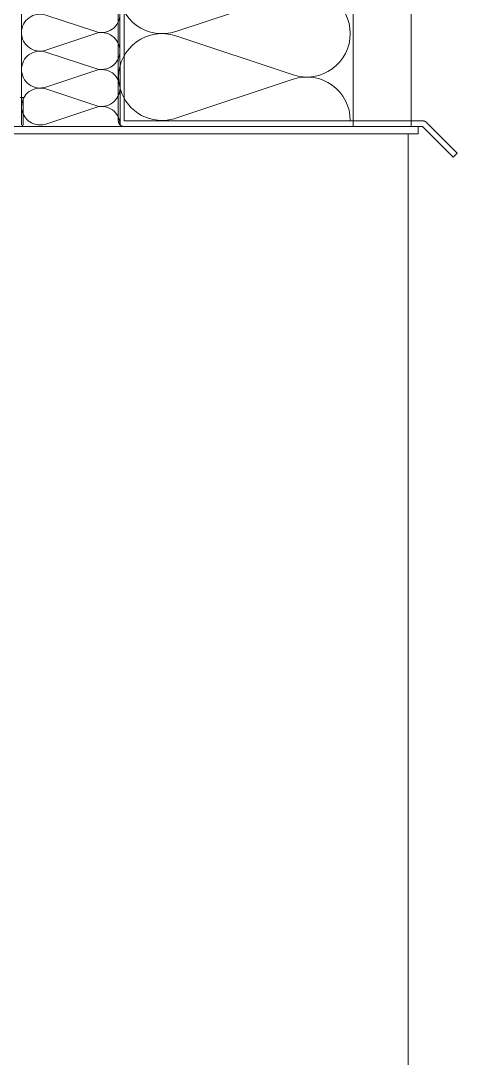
# Model space of a CAD drawing. Header units: metres. Extents: x 1838950 to 1842843, y 5171318 to 5174224.
# Drawn here: x 1841251.3187 to 1841251.4694, y 5171395.9988 to 5171396.357 of the extents above; entities that cross this region are included whole.
import ezdxf

# ---------------------------------------------------------------- set-up
doc = ezdxf.new("R2010")
doc.units = ezdxf.units.M
doc.header["$LTSCALE"] = 0.0254
doc.layers.add('00 CHAZAL Coupe A.5', color=7, linetype='Continuous', lineweight=18)

# ---------------------------------------------------------------- blocks, each defined once
blk = doc.blocks.new('Groupe-1802-1')
at = {"layer": '00 CHAZAL Coupe A.5', "color": 7, "linetype": 'Continuous', "lineweight": 5, "flags": 128}
for points in [[(1841251.46943, 5171396.3113), (1841251.46801, 5171396.30988), (1841251.4574, 5171396.32049), (1841251.3544, 5171396.32049), (1841251.35431, 5171396.32049), (1841251.35421, 5171396.3205), (1841251.35411, 5171396.32051), (1841251.35401, 5171396.32053), (1841251.35392, 5171396.32055), (1841251.35382, 5171396.32057), (1841251.35373, 5171396.3206), (1841251.35364, 5171396.32064), (1841251.35355, 5171396.32068), (1841251.35346, 5171396.32072), (1841251.35338, 5171396.32077), (1841251.35329, 5171396.32082), (1841251.35321, 5171396.32088), (1841251.35314, 5171396.32094), (1841251.35306, 5171396.32101), (1841251.35299, 5171396.32107), (1841251.35292, 5171396.32114), (1841251.35286, 5171396.32122), (1841251.3528, 5171396.3213), (1841251.35274, 5171396.32138), (1841251.35269, 5171396.32146), (1841251.35264, 5171396.32154), (1841251.3526, 5171396.32163), (1841251.35256, 5171396.32172), (1841251.35252, 5171396.32181), (1841251.35249, 5171396.32191), (1841251.35246, 5171396.322), (1841251.35244, 5171396.3221), (1841251.35243, 5171396.32219), (1841251.35241, 5171396.32229), (1841251.35241, 5171396.32239), (1841251.3524, 5171396.32249), (1841251.3524, 5171396.57999)], [(1841251.3544, 5171396.57999), (1841251.3544, 5171396.32249), (1841251.4574, 5171396.32249), (1841251.45745, 5171396.32249), (1841251.4575, 5171396.32249), (1841251.45755, 5171396.32248), (1841251.4576, 5171396.32248), (1841251.45765, 5171396.32247), (1841251.4577, 5171396.32247), (1841251.45775, 5171396.32246), (1841251.45779, 5171396.32245), (1841251.45784, 5171396.32244), (1841251.45789, 5171396.32243), (1841251.45794, 5171396.32242), (1841251.45799, 5171396.3224), (1841251.45803, 5171396.32239), (1841251.45808, 5171396.32237), (1841251.45812, 5171396.32235), (1841251.45817, 5171396.32234), (1841251.45822, 5171396.32232), (1841251.45826, 5171396.3223), (1841251.4583, 5171396.32227), (1841251.45835, 5171396.32225), (1841251.45839, 5171396.32223), (1841251.45843, 5171396.3222), (1841251.45847, 5171396.32218), (1841251.45852, 5171396.32215), (1841251.45856, 5171396.32212), (1841251.4586, 5171396.32209), (1841251.45864, 5171396.32206), (1841251.45867, 5171396.32203), (1841251.45871, 5171396.322), (1841251.45875, 5171396.32197), (1841251.45878, 5171396.32194), (1841251.45882, 5171396.3219), (1841251.46943, 5171396.3113)], [(1841251.3187, 5171396.3205), (1841251.31875, 5171396.32051), (1841251.3188, 5171396.32052), (1841251.31884, 5171396.32053), (1841251.31889, 5171396.32055), (1841251.31894, 5171396.32056), (1841251.31898, 5171396.32058), (1841251.31903, 5171396.32061), (1841251.31907, 5171396.32063), (1841251.31911, 5171396.32066), (1841251.31915, 5171396.32068), (1841251.31919, 5171396.32071), (1841251.31923, 5171396.32075), (1841251.31926, 5171396.32078), (1841251.3193, 5171396.32082), (1841251.31933, 5171396.32085), (1841251.31936, 5171396.32089), (1841251.31939, 5171396.32093), (1841251.31941, 5171396.32097), (1841251.31944, 5171396.32102), (1841251.31946, 5171396.32106), (1841251.31948, 5171396.3211), (1841251.3195, 5171396.32115), (1841251.31951, 5171396.3212), (1841251.31952, 5171396.32124), (1841251.31954, 5171396.32129), (1841251.31954, 5171396.32134), (1841251.31955, 5171396.32139), (1841251.31955, 5171396.32144), (1841251.31955, 5171396.32149), (1841251.31955, 5171396.33049), (1841251.31855, 5171396.33049)]]:
    blk.add_lwpolyline(points, dxfattribs=at)
blk = doc.blocks.new('Groupe-1806-1')
at = {"layer": '00 CHAZAL Coupe A.5', "color": 7, "linetype": 'Continuous', "lineweight": 13}
for p, q in [((1841251.31899, 5171396.32105), (1841251.31887, 5171396.48462)), ((1841251.35299, 5171396.32107), (1841251.35287, 5171396.48464))]:
    blk.add_line(p, q, dxfattribs=at)
at = {"layer": '00 CHAZAL Coupe A.5', "color": 7, "linetype": 'Continuous', "lineweight": 13, "flags": 128}
for points in [[(1841251.32537, 5171396.32105, -0.414214), (1841251.31899, 5171396.32742, -0.511611), (1841251.32737, 5171396.33348), (1841251.3446, 5171396.32777, 0.511611), (1841251.35298, 5171396.33382, 0.511611), (1841251.34459, 5171396.33987), (1841251.32737, 5171396.33413, -0.511611), (1841251.31898, 5171396.34017, -0.511611), (1841251.32736, 5171396.34623), (1841251.34459, 5171396.34052, 0.511611), (1841251.35297, 5171396.34657, 0.511611), (1841251.34458, 5171396.35262), (1841251.32736, 5171396.34688, -0.511611), (1841251.31897, 5171396.35292, -0.511611), (1841251.32735, 5171396.35898), (1841251.34458, 5171396.35327, 0.511611), (1841251.35296, 5171396.35932, 0.511611), (1841251.34457, 5171396.36537), (1841251.32735, 5171396.35963, -0.511611), (1841251.31896, 5171396.36567, -0.511611), (1841251.32734, 5171396.37173), (1841251.34457, 5171396.36602, 0.511611), (1841251.35295, 5171396.37207, 0.511611), (1841251.34456, 5171396.37812), (1841251.32734, 5171396.37238, -0.511611), (1841251.31895, 5171396.37842, -0.511611), (1841251.32733, 5171396.38448), (1841251.34456, 5171396.37877, 0.511611), (1841251.35294, 5171396.38482, 0.511611), (1841251.34455, 5171396.39087), (1841251.32733, 5171396.38513, -0.511611), (1841251.31894, 5171396.39117, -0.511611), (1841251.32732, 5171396.39723), (1841251.34455, 5171396.39152, 0.511611), (1841251.35293, 5171396.39757, 0.511611), (1841251.34454, 5171396.40362), (1841251.32732, 5171396.39788, -0.511611), (1841251.31893, 5171396.40392, -0.511611), (1841251.32731, 5171396.40998), (1841251.34454, 5171396.40427, 0.511611), (1841251.35292, 5171396.41032, 0.511611), (1841251.34453, 5171396.41637), (1841251.32731, 5171396.41063, -0.511611), (1841251.31892, 5171396.41667, -0.511611), (1841251.3273, 5171396.42273), (1841251.34453, 5171396.41702, 0.511611), (1841251.35291, 5171396.42307, 0.511611), (1841251.34452, 5171396.42912), (1841251.3273, 5171396.42338, -0.511611), (1841251.31891, 5171396.42942, -0.511611), (1841251.32729, 5171396.43548), (1841251.34452, 5171396.42977, 0.511611), (1841251.3529, 5171396.43582, 0.511611), (1841251.34451, 5171396.44187), (1841251.32729, 5171396.43613, -0.511611), (1841251.3189, 5171396.44217, -0.511611), (1841251.32728, 5171396.44823), (1841251.34451, 5171396.44252, 0.511611), (1841251.35289, 5171396.44857, 0.511611), (1841251.3445, 5171396.45462), (1841251.32728, 5171396.44888, -0.511611), (1841251.31889, 5171396.45492, -0.511611), (1841251.32727, 5171396.46098), (1841251.3445, 5171396.45527, 0.511611), (1841251.35288, 5171396.46132, 0.511611), (1841251.34449, 5171396.46737), (1841251.32727, 5171396.46163, -0.511611), (1841251.31888, 5171396.46767, -0.511611), (1841251.32726, 5171396.47373), (1841251.34449, 5171396.46802, 0.511611), (1841251.35287, 5171396.47407, 0.511611), (1841251.34448, 5171396.48012), (1841251.32726, 5171396.47438, -0.511611), (1841251.31887, 5171396.48042, -0.181469), (1841251.32044, 5171396.48462)], [(1841251.33284, 5171396.48463), (1841251.34448, 5171396.48077, 0.405935), (1841251.35248, 5171396.48464)], [(1841251.35299, 5171396.32107, 0.511611), (1841251.3446, 5171396.32712), (1841251.32738, 5171396.32138, -0.080366), (1841251.32537, 5171396.32105)]]:
    blk.add_lwpolyline(points, format="xyb", dxfattribs=at)
blk = doc.blocks.new('Groupe-1809-1')
at = {"layer": '00 CHAZAL Coupe A.5', "color": 7, "linetype": 'Continuous', "lineweight": 13, "flags": 128}
for points in [[(1841251.36749, 5171396.3226, -0.414214), (1841251.35249, 5171396.3376, -0.511611), (1841251.37222, 5171396.35183), (1841251.41276, 5171396.33836, 0.511611), (1841251.43249, 5171396.3526, 0.511611), (1841251.41276, 5171396.36683), (1841251.37222, 5171396.35336, -0.511611), (1841251.35249, 5171396.3676, -0.511611)], [(1841251.43249, 5171396.3226, 0.511611), (1841251.41276, 5171396.33683), (1841251.37222, 5171396.32336, -0.080366), (1841251.36749, 5171396.3226)]]:
    blk.add_lwpolyline(points, format="xyb", dxfattribs=at)

msp = doc.modelspace()

# ---------------------------------------------------------------- linework, layer by layer
at = {"layer": '00 CHAZAL Coupe A.5', "color": 7, "linetype": 'Continuous', "lineweight": 5}
msp.add_line((1841251.45244, 5171395.11904), (1841251.45244, 5171396.31799), dxfattribs=at)
at = {"layer": '00 CHAZAL Coupe A.5', "color": 7, "linetype": 'Continuous', "lineweight": 13, "flags": 128}
msp.add_lwpolyline([(1841251.43346, 5171396.32049), (1841251.43346, 5171396.72246), (1841251.45346, 5171396.72246), (1841251.45346, 5171396.32049)], close=True, dxfattribs=at)
at = {"layer": '00 CHAZAL Coupe A.5', "color": 7, "linetype": 'Continuous', "lineweight": 5, "flags": 128}
msp.add_lwpolyline([(1841251.2649, 5171396.32049), (1841251.4559, 5171396.32049), (1841251.4559, 5171396.31799), (1841251.2649, 5171396.31799)], close=True, dxfattribs=at)

# ---------------------------------------------------------------- block references
at = {"layer": '00 CHAZAL Coupe A.5', "color": 7}
for name in ['Groupe-1809-1', 'Groupe-1802-1', 'Groupe-1806-1']:
    msp.add_blockref(name, (0, 0), dxfattribs=at)

doc.saveas('drawing.dxf')
